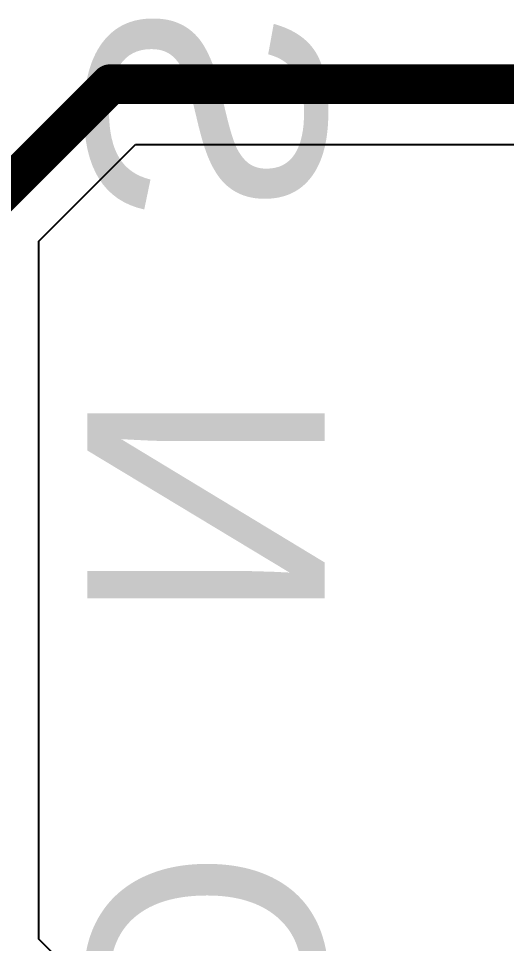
# Model space of a CAD drawing. Header units: inches. Extents: x -0.5 to 14, y -0.2 to 4.7.
# Drawn here: x 0.7006 to 0.8238, y 1.108 to 1.3417 of the extents above; entities that cross this region are included whole.
import ezdxf

# ---------------------------------------------------------------- set-up
doc = ezdxf.new("R2010")
doc.units = ezdxf.units.IN
doc.header["$MEASUREMENT"] = 0
doc.layers.add('Bottom Layer', color=5, linetype='Continuous')
doc.layers.add('Bottom Overlay', color=54, linetype='Continuous')
doc.styles.add('Arial', font='', dxfattribs={"height": 0.2})
doc.styles.get('Arial').set_extended_font_data('Arial')

msp = doc.modelspace()

# ---------------------------------------------------------------- linework, layer by layer
at = {"layer": 'Bottom Layer'}
for p, q in [((0.70572, 1.2855), (0.7301, 1.30988)), ((0.7301, 1.30988), (0.90701, 1.30988)), ((0.70572, 1.1091), (0.70572, 1.2855)), ((0.72229, 1.09254), (0.70572, 1.1091))]:
    msp.add_line(p, q, dxfattribs=at)
for points in [[(0.69043, 1.29184, 0.01, 0.01, 0), (0.72377, 1.32518, 0.01, 0.01, 0)], [(0.72377, 1.32518, 0.01, 0.01, 0), (0.92, 1.32518, 0.01, 0.01, 0)]]:
    msp.add_lwpolyline(points, format="xyseb", dxfattribs=at)
msp.add_lwpolyline([(0.72127, 1.32518, 0.005, 0.005, 1), (0.72627, 1.32518, 0.005, 0.005, 1)], format="xyseb", close=True, dxfattribs=at)
msp.add_lwpolyline([(0.72127, 1.32518, 0.005, 0.005, 1), (0.72627, 1.32518, 0.005, 0.005, 1)], format="xyseb", close=True, dxfattribs=at)

# ---------------------------------------------------------------- texts
at = {"layer": 'Bottom Overlay', "style": 'Arial', "text_generation_flag": 2}
for s, p in [('S', (0.71794, 1.28969)), ('N', (0.71794, 1.18833)), ('O', (0.71794, 1.06697))]:
    msp.add_text(s, height=0.06, rotation=270, dxfattribs=at).set_placement(p)

doc.saveas('drawing.dxf')
